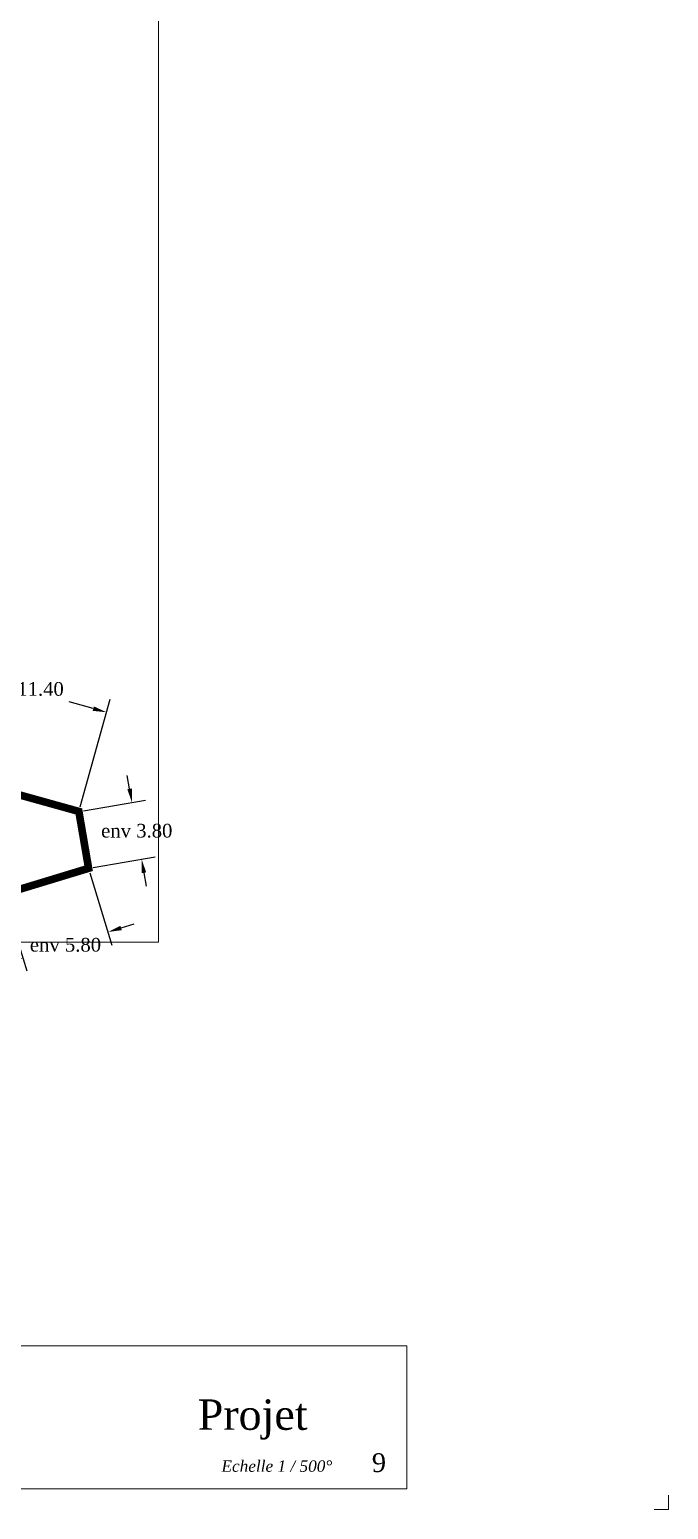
# Model space of a CAD drawing. Header units: millimetres. Extents: x -17502 to -16646, y 1856 to 2034.
# Drawn here: x -17037.9 to -17029.51, y 1855.92 to 1875.38 of the extents above; entities that cross this region are included whole.
import ezdxf

# ---------------------------------------------------------------- set-up
doc = ezdxf.new("R2010")
doc.units = ezdxf.units.MM
doc.layers.get('0').update_dxf_attribs({"lineweight": 9})
doc.layers.get('Defpoints').update_dxf_attribs({"lineweight": 9})
doc.styles.get("Standard").update_dxf_attribs({"font": 'times.ttf'})
doc.dimstyles.get("Standard").update_dxf_attribs({"dimtxt": 0.18, "dimasz": 0.18, "dimexe": 0.18, "dimexo": 0.0625, "dimgap": 0.09, "dimtad": 0, "dimtih": 1, "dimtoh": 1, "dimzin": 0, "dimdsep": 46, "dimtxsty": 'Standard', "dimcen": 0.09, "dimadec": 0, "dimazin": 0, "dimtfac": 1, "dimtofl": 0, "dimtmove": 0, "dimatfit": 3, "dimfxl": 1, "dimtolj": 1, "dimtzin": 0, "dimarcsym": 0})
picture_1 = doc.add_image_def('image4.jpg', size_in_pixel=(1012, 939))

# ---------------------------------------------------------------- blocks, each defined once
blk = doc.blocks.new('*D485')
at = {"color": 0, "lineweight": -2, "transparency": 16777216}
for p, q in [((-17039.435, 1865.773), (-17039.04, 1867.19)), ((-17038.915, 1866.968), (-17038.596, 1866.879)), ((-17037.068, 1866.454), (-17037.387, 1866.543)), ((-17037.241, 1865.162), (-17036.847, 1866.579))]:
    blk.add_line(p, q, dxfattribs=at)
at = {"color": 0, "lineweight": 9, "transparency": 16777216}
for points in [[(-17038.907, 1866.997), (-17038.923, 1866.939), (-17039.088, 1867.017)], [(-17037.06, 1866.483), (-17037.076, 1866.425), (-17036.895, 1866.406)]]:
    blk.add_solid(points, dxfattribs=at)
at = {"layer": 'Defpoints', "color": 0, "lineweight": 9, "transparency": 16777216}
for p in [(-17036.895, 1866.406), (-17039.451, 1865.713), (-17037.258, 1865.102)]:
    blk.add_point(p, dxfattribs=at)
at = {"color": 0, "lineweight": 9, "transparency": 16777216, "insert": (-17037.992, 1866.711), "char_height": 0.18, "attachment_point": 5}
blk.add_mtext('\\A1;env 11.40', dxfattribs=at)
blk = doc.blocks.new('*D486')
at = {"color": 0, "lineweight": -2, "transparency": 16777216}
for p, q in [((-17036.591, 1865.399), (-17036.621, 1865.576)), ((-17037.196, 1865.112), (-17036.383, 1865.252)), ((-17037.068, 1864.365), (-17036.255, 1864.504)), ((-17036.402, 1864.296), (-17036.372, 1864.119))]:
    blk.add_line(p, q, dxfattribs=at)
at = {"color": 0, "lineweight": 9, "transparency": 16777216}
for points in [[(-17036.561, 1865.404), (-17036.621, 1865.394), (-17036.561, 1865.221)], [(-17036.373, 1864.301), (-17036.432, 1864.291), (-17036.433, 1864.473)]]:
    blk.add_solid(points, dxfattribs=at)
at = {"layer": 'Defpoints', "color": 0, "lineweight": 9, "transparency": 16777216}
for p in [(-17037.258, 1865.102), (-17036.433, 1864.473), (-17037.13, 1864.354)]:
    blk.add_point(p, dxfattribs=at)
at = {"color": 0, "lineweight": 9, "transparency": 16777216, "insert": (-17036.497, 1864.847), "char_height": 0.18, "attachment_point": 5}
blk.add_mtext('\\A1;env 3.80', dxfattribs=at)
blk = doc.blocks.new('*D487')
at = {"color": 0, "lineweight": -2, "transparency": 16777216}
for p, q in [((-17037.112, 1864.294), (-17036.823, 1863.345)), ((-17038.229, 1863.954), (-17037.94, 1863.005)), ((-17036.703, 1863.57), (-17036.531, 1863.622)), ((-17038.165, 1863.125), (-17038.337, 1863.072))]:
    blk.add_line(p, q, dxfattribs=at)
at = {"color": 0, "lineweight": 9, "transparency": 16777216}
for points in [[(-17036.712, 1863.598), (-17036.694, 1863.541), (-17036.875, 1863.517)], [(-17038.173, 1863.154), (-17038.156, 1863.096), (-17037.993, 1863.177)]]:
    blk.add_solid(points, dxfattribs=at)
at = {"layer": 'Defpoints', "color": 0, "lineweight": 9, "transparency": 16777216}
for p in [(-17037.13, 1864.354), (-17038.247, 1864.014), (-17037.993, 1863.177)]:
    blk.add_point(p, dxfattribs=at)
at = {"color": 0, "lineweight": 9, "transparency": 16777216, "insert": (-17037.434, 1863.347), "char_height": 0.18, "attachment_point": 5}
blk.add_mtext('\\A1;env 5.80', dxfattribs=at)

msp = doc.modelspace()

# ---------------------------------------------------------------- linework, layer by layer
at = {"color": 5, "lineweight": 9, "const_width": 0.1}
msp.add_lwpolyline([(-17039.918, 1869.826), (-17040.781, 1871.444), (-17042.56, 1873.5), (-17044.716, 1875.414), (-17047.178, 1877.708), (-17049.933, 1877.952), (-17048.866, 1876.939), (-17049.39, 1876.372), (-17050.196, 1875.367), (-17047.406, 1868.416), (-17047.893, 1868.324), (-17043.202, 1865.073), (-17038.247, 1864.014), (-17037.13, 1864.354), (-17037.258, 1865.102), (-17039.451, 1865.713), (-17039.143, 1866.832)], close=True, dxfattribs=at)
at = {"lineweight": 9}
msp.add_lwpolyline([(-17068.075, 1858.074), (-17032.948, 1858.074), (-17032.948, 1856.197), (-17068.075, 1856.197)], close=True, dxfattribs=at)
at = {"layer": 'Defpoints', "lineweight": 9}
msp.add_lwpolyline([(-17029.512, 1856.111), (-17029.512, 1855.925), (-17029.698, 1855.925)], dxfattribs=at)
msp.add_point((-17029.512, 1855.925), dxfattribs=at)
msp.add_point((-17029.512, 1855.925), dxfattribs=at)
msp.add_point((-17029.512, 1855.925), dxfattribs=at)

# ---------------------------------------------------------------- texts
at = {"lineweight": 9, "attachment_point": 1}
for s, insert, char_height, width in [('Projet', (-17035.696, 1857.371), 0.4, 21.0239), ('9', (-17033.408, 1856.663), 0.247, 2.42095), ('{\\fTimes New Roman|b0|i1|c0|p18;Echelle 1 / 500°}', (-17035.384, 1856.569), 0.15, 3.33828)]:
    msp.add_mtext(s, dxfattribs=dict(at, insert=insert, char_height=char_height, width=width))

# ---------------------------------------------------------------- dimensions: what is measured, and where the dimension line sits
at = {"lineweight": 9}
for p1, p2, distance, text, picture, middle in [((-17039.451, 1865.713), (-17037.258, 1865.102), 1.353, 'env 11.40', '*D485', (-17037.992, 1866.711)), ((-17037.258, 1865.102), (-17037.13, 1864.354), 0.708, 'env 3.80', '*D486', (-17036.497, 1864.847)), ((-17037.13, 1864.354), (-17038.247, 1864.014), 0.875, 'env 5.80', '*D487', (-17037.434, 1863.347))]:
    dim = msp.add_aligned_dim(p1=p1, p2=p2, distance=distance, text=text, dimstyle='Standard', dxfattribs=at)
    dim.commit()
    dim.dimension.update_dxf_attribs({"geometry": picture, "text_midpoint": middle})

# ---------------------------------------------------------------- pictures from other files: only their frames are drawn
image = msp.add_image(picture_1, insert=(-17053.349, 1863.383), size_in_units=(17.137, 15.9), dxfattribs=at)
image.dxf.flags = 7

doc.saveas('drawing.dxf')
